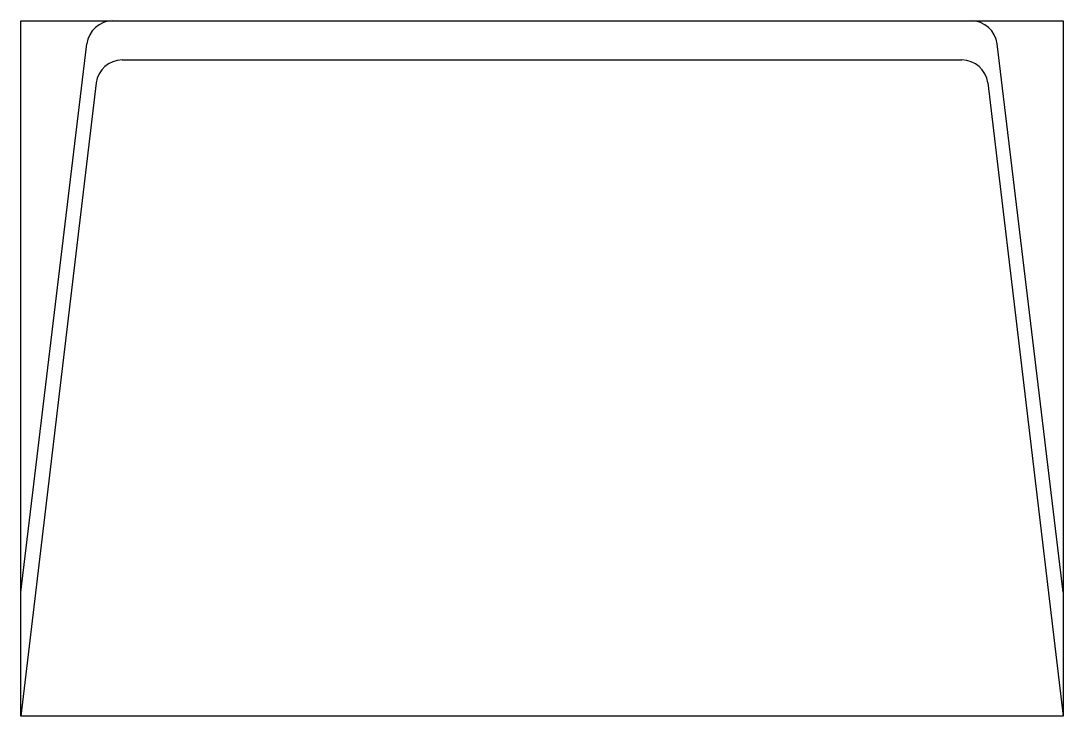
# Model space of a CAD drawing. Header units: millimetres. Extents: x -392 to 208, y 820 to 1220.
import ezdxf

# ---------------------------------------------------------------- set-up
doc = ezdxf.new("R2010")
doc.units = ezdxf.units.MM

msp = doc.modelspace()

# ---------------------------------------------------------------- linework, layer by layer
for p, q in [((-333.52, 1220.12), (163.18, 1220.12)), ((-391.82, 891.45), (-353.81, 1206.92)), ((208.18, 891.45), (170.17, 1206.92)), ((-333.5, 1197.62), (149.86, 1197.62)), ((-348.39, 1184.4), (-391.82, 820.12)), ((164.76, 1184.4), (208.18, 820.12)), ((-391.82, 820.12), (-391.82, 873.12))]:
    msp.add_line(p, q)
msp.add_lwpolyline([(-391.82, 1220.12), (208.18, 1220.12), (208.18, 820.12), (-391.82, 820.12)], close=True)
for centre, start, end in [((-338.92, 1205.12), 90, 173.13001), ((155.28, 1205.12), 6.86999, 90), ((-333.5, 1182.62), 90, 173.20212), ((149.86, 1182.62), 6.79788, 90)]:
    msp.add_arc(centre, 15, start, end)

doc.saveas('drawing.dxf')
